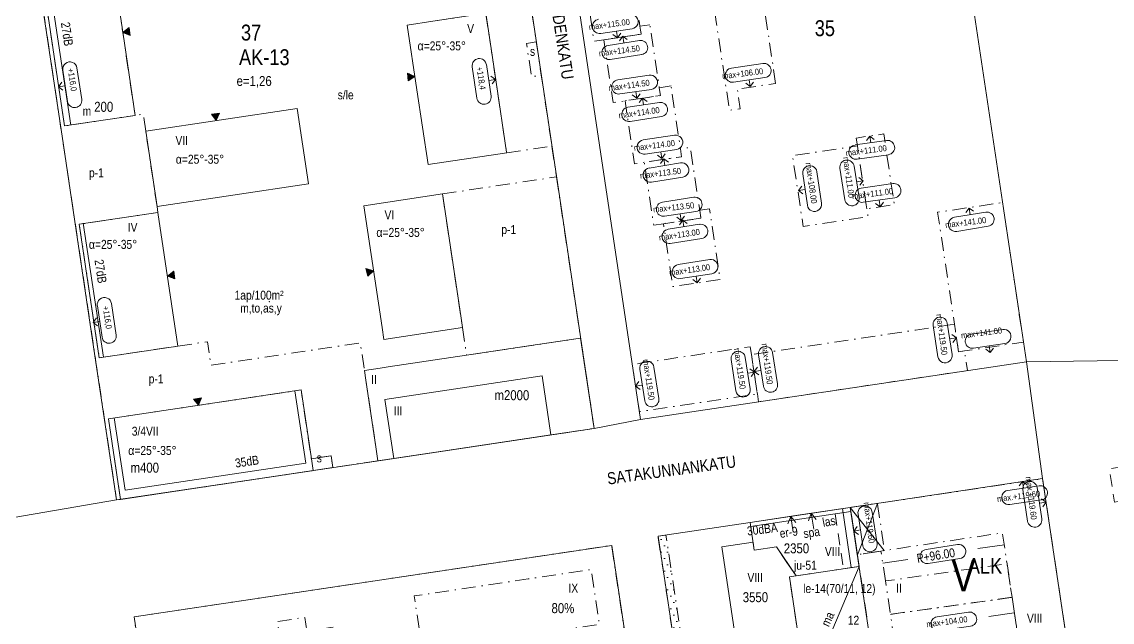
# Model space of a CAD drawing. Header units: metres. Extents: x 24485995 to 24488038, y 6819999 to 6822001.
# Drawn here: x 24486467.1 to 24486741.4, y 6821195.2 to 6821346.3 of the extents above; entities that cross this region are included whole.
import ezdxf

# ---------------------------------------------------------------- set-up
doc = ezdxf.new("R2010")
doc.units = ezdxf.units.M
for name, pattern in [('k10020', [0]), ('k10040', [10.3, 3.5, -1.5, 0.3, -1.5, 3.5]), ('k10050', [8, 3, -2, 3]), ('K10271', [0]), ('k10400', [0]), ('k10630.1', [0]), ('Osoitus_AK', [0])]:
    doc.linetypes.add(name, pattern=pattern)
for name, color, linetype, lineweight in [('AK_AsemakaavaTeksti_Kadun_puistonnimi', 7, 'Continuous', 0), ('AK_AsemakaavaTeksti_Kaupunginosan_nimi', 7, 'Continuous', 0), ('AK_AsemakaavaTeksti_Korttelinumero', 7, 'Continuous', 0), ('AK_AsemakaavaViiva_Kaupunginosan_raja', 7, 'Continuous', 0), ('AK_Kaavamerkinta_Kayttotarkoitusalue', 7, 'Continuous', 0), ('AK_KayttotarkoitusViiva', 7, 'Continuous', 0), ('AK_LiikennointiTeksti_Autopaikkamerkinta_m2', 7, 'Continuous', 0), ('AK_LiikennointiViiva_Ajoluiskaviiva', 7, 'Continuous', 0), ('AK_LiikennointiViiva_Ajoneuvoliittymakielto', 7, 'Continuous', 0), ('AK_MuuAsemakaavaSymboli_Erityismaaraysnuoli', 7, 'Continuous', 0), ('AK_MuuAsemakaavaSymboli_Maarayksen_soikiosymb', 7, 'Continuous', 0), ('AK_MuuAsemakaavaTeksti_Alueenosan_kayttotarkoitus', 7, 'Continuous', 0), ('AK_MuuAsemakaavaTeksti_Erityismaarays', 7, 'Continuous', 0), ('AK_MuuAsemakaavaViiva_alueenosan_raja', 7, 'Continuous', 0), ('AK_MuuAsemakaavaViiva_Merkinnan_Kohdistusnuoli', 7, 'Continuous', 0), ('AK_MuuAsemakaavaViiva_Ohj_alueenosan_raja', 7, 'Continuous', 0), ('AK_RakennusalaTeksti_Kerrosala_tai_luku', 7, 'Continuous', 0), ('AK_RakennusalaTeksti_Rakennusoikeus', 7, 'Continuous', 0), ('AK_RakennusalaTeksti_Tehokkuusluku', 7, 'Continuous', 0), ('AK_RakennusalaViiva_Maanalaisen_tilan_viiva', 7, 'Continuous', 0), ('AK_RakennusalaViiva_Rakennusalan_raja__I_', 7, 'Continuous', 0), ('AK_RakentaminenSymboli_Uloskaynti_nuoli', 7, 'Continuous', 0), ('AK_RakentaminenTeksti_Kattokaltevuus', 7, 'Continuous', 0), ('AK_RakentaminenTeksti_Korkeusmerkinta', 7, 'Continuous', 0), ('AK_RakentaminenTeksti_Korkeusmerkinta_ja_soikio', 7, 'Continuous', 0), ('AK_RakentaminenTeksti_Korkeusmerkinta_ja_soikio_ja_nuoli', 7, 'Continuous', 0), ('AK_RakentaminenTeksti_Rakentamismaarays', 7, 'Continuous', 0), ('AK_RakentaminenViiva_dB_yms_aaltoviiva', 7, 'Continuous', 0), ('AK_RakentaminenViiva_Kulkuaukko', 7, 'Continuous', 0), ('AK_Tontti_Sitova', 7, 'Continuous', 0), ('AK_Tonttinumero', 7, 'Continuous', 0), ('AK_YmparistoAlue_Istutettava_alue', 7, 'Continuous', 0)]:
    doc.layers.add(name, color=color, linetype=linetype, lineweight=lineweight)
doc.styles.add('ArialNarrow', font='ARIALN.TTF')

# ---------------------------------------------------------------- blocks, each defined once
blk = doc.blocks.new('AKP43')
at = {"layer": 'AK_RakentaminenTeksti_Korkeusmerkinta_ja_soikio', "color": 7, "linetype": 'Continuous', "lineweight": 13}
for p, q in [((4, 1.8), (-4, 1.8)), ((-4, -1.8), (4, -1.8))]:
    blk.add_line(p, q, dxfattribs=at)
for centre, start, end in [((-4, 0), 90, 270), ((4, 0), 270, 90)]:
    blk.add_arc(centre, 1.8, start, end, dxfattribs=at)
blk = doc.blocks.new('ULOSKR')
at = {"layer": 'AK_RakentaminenSymboli_Uloskaynti_nuoli', "linetype": 'Continuous', "extrusion": (0, 0, -1)}
blk.add_hatch(color=7, dxfattribs=at).paths.add_polyline_path([(1, 1.75), (-1, 1.75), (0, 0)])
at = {"layer": 'AK_RakentaminenSymboli_Uloskaynti_nuoli', "color": 7, "linetype": 'Continuous', "lineweight": 13}
for p, q in [((-0.99, 1.75), (-0.99, 1.73)), ((-0.79, 1.75), (-0.79, 1.38)), ((-0.59, 1.75), (-0.59, 1.03)), ((-0.39, 1.75), (-0.39, 0.68)), ((-0.19, 1.75), (-0.19, 0.33)), ((0.01, 1.75), (0.01, 0.02)), ((0.21, 1.75), (0.21, 0.37)), ((0.41, 1.75), (0.41, 0.72)), ((0.61, 1.75), (0.61, 1.07)), ((0.81, 1.75), (0.81, 1.42))]:
    blk.add_line(p, q, dxfattribs=at)
at = {"layer": 'AK_RakentaminenSymboli_Uloskaynti_nuoli', "color": 7, "linetype": 'Continuous', "lineweight": 13, "extrusion": (0, 0, -1), "flags": 128}
blk.add_lwpolyline([(1, 1.75), (-1, 1.75), (0, 0), (1, 1.75)], dxfattribs=at)
blk = doc.blocks.new('AKP42')
at = {"layer": 'AK_MuuAsemakaavaSymboli_Erityismaaraysnuoli', "color": 7, "linetype": 'Continuous', "lineweight": 13}
blk.add_line((0, 0), (0, 4), dxfattribs=at)
at = {"layer": 'AK_MuuAsemakaavaSymboli_Erityismaaraysnuoli', "color": 7, "linetype": 'Continuous', "lineweight": 13, "flags": 128}
blk.add_lwpolyline([(-1, 1.75), (0, 0), (1, 1.75)], dxfattribs=at)

msp = doc.modelspace()

# ---------------------------------------------------------------- hatches: boundary and pattern name
at = {"layer": 'AK_YmparistoAlue_Istutettava_alue', "linetype": 'Continuous', "lineweight": 0}
h = msp.add_hatch(dxfattribs=at)
h.set_pattern_fill('DOTS', style=0)
h.paths.add_polyline_path([(24486635.63, 6821173.53), (24486633.65, 6821173.24), (24486627.12, 6821216.87), (24486629.09, 6821217.17)], flags=0)

# ---------------------------------------------------------------- linework, layer by layer
at = {"layer": 'AK_AsemakaavaViiva_Kaupunginosan_raja', "linetype": 'k10020', "lineweight": 9, "flags": 128}
for points in [[(24486700.43, 6821389.94), (24486719.77, 6821260.77)], [(24486719.77, 6821260.77), (24486622.72, 6821246.24)], [(24486719.77, 6821260.77), (24486778.97, 6821261.58)], [(24486719.77, 6821260.77), (24486723.84, 6821231.35)], [(24486611.05, 6821243.98), (24486622.72, 6821246.24)], [(24486611.05, 6821243.98), (24486559.67, 6821236.28)], [(24486559.67, 6821236.28), (24486490.9, 6821225.99)], [(24486723.84, 6821231.35), (24486730.37, 6821187.72)], [(24486441.58, 6821217.53), (24486490.9, 6821225.99)]]:
    msp.add_lwpolyline(points, dxfattribs=at)
at = {"layer": 'AK_KayttotarkoitusViiva', "linetype": 'Continuous', "lineweight": 20, "flags": 128}
for points in [[(24486582.6, 6821434.03), (24486590.69, 6821379.98), (24486593.49, 6821361.29), (24486602.37, 6821301.94), (24486606.16, 6821276.63), (24486611.05, 6821243.98), (24486559.67, 6821236.28), (24486490.9, 6821225.99), (24486485.72, 6821260.6), (24486479.23, 6821303.93), (24486477.2, 6821317.49), (24486470.54, 6821361.99), (24486467.88, 6821379.79), (24486461.07, 6821425.28), (24486454.92, 6821466.32)], [(24486622.72, 6821246.24), (24486719.77, 6821260.77), (24486700.43, 6821389.94), (24486603.38, 6821375.41), (24486622.72, 6821246.24)], [(24486675.48, 6821224.11), (24486723.84, 6821231.35), (24486730.37, 6821187.72)], [(24486675.48, 6821224.11), (24486650.26, 6821220.33), (24486627.12, 6821216.87), (24486633.65, 6821173.24), (24486640.18, 6821129.6), (24486645.81, 6821092), (24486672.42, 6821089.82), (24486695.07, 6821093.21)], [(24486682.01, 6821180.48), (24486675.48, 6821224.11)], [(24486525.71, 6821201.14), (24486495.3, 6821196.59), (24486513.92, 6821072.23), (24486628.13, 6821089.35), (24486622.53, 6821126.76), (24486628.46, 6821127.65), (24486615.45, 6821214.57), (24486555.38, 6821205.58), (24486525.71, 6821201.14)]]:
    msp.add_lwpolyline(points, dxfattribs=at)
at = {"layer": 'AK_LiikennointiTeksti_Autopaikkamerkinta_m2', "linetype": 'Continuous', "lineweight": 0}
msp.add_point((24486529.36, 6821275.89), dxfattribs=at)
at = {"layer": 'AK_LiikennointiViiva_Ajoluiskaviiva', "linetype": 'Osoitus_AK', "lineweight": 5, "flags": 128}
msp.add_lwpolyline([(24486675.72, 6821208.98), (24486673.5, 6821223.81)], dxfattribs=at)
at = {"layer": 'AK_LiikennointiViiva_Ajoneuvoliittymakielto', "linetype": 'k10630.1', "lineweight": 5, "flags": 128}
for points in [[(24486556.66, 6821235.83), (24486611.05, 6821243.98)], [(24486490.9, 6821225.99), (24486540.05, 6821233.35)], [(24486555.38, 6821205.58), (24486615.45, 6821214.57)], [(24486525.71, 6821201.14), (24486555.38, 6821205.58)], [(24486495.3, 6821196.59), (24486525.71, 6821201.14)]]:
    msp.add_lwpolyline(points, dxfattribs=at)
at = {"layer": 'AK_MuuAsemakaavaViiva_alueenosan_raja', "linetype": 'k10040', "lineweight": 5, "flags": 128}
for points in [[(24486591.45, 6821374.86), (24486593.49, 6821361.29), (24486594.27, 6821356.07), (24486594.34, 6821355.58), (24486595.23, 6821349.65), (24486596.49, 6821341.24)], [(24486622.87, 6821343.19), (24486622.57, 6821345.17), (24486620.24, 6821360.74), (24486608.37, 6821358.96), (24486610.89, 6821342.15), (24486611, 6821341.41), (24486613.47, 6821341.78), (24486622.87, 6821343.19)], [(24486656.7, 6821330.81), (24486654.11, 6821348.12), (24486653, 6821355.54), (24486655.44, 6821355.9), (24486654.96, 6821359.37), (24486652.48, 6821359), (24486648.03, 6821358.33), (24486648.55, 6821354.87), (24486640.64, 6821353.68), (24486641.75, 6821346.27), (24486644.34, 6821328.96), (24486645.08, 6821324.02), (24486647.8, 6821324.42), (24486647.06, 6821329.37), (24486652.25, 6821330.14), (24486656.7, 6821330.81)], [(24486477.82, 6821320.09), (24486472.49, 6821355.69), (24486490.29, 6821358.35), (24486495.57, 6821322.74), (24486477.82, 6821320.09)], [(24486491.89, 6821226.14), (24486490.9, 6821225.99), (24486487.86, 6821246.26), (24486486.46, 6821255.66), (24486485.72, 6821260.6), (24486485.57, 6821261.59), (24486480.54, 6821295.21), (24486480.26, 6821297.03), (24486479.23, 6821303.93), (24486477.47, 6821315.68), (24486477.2, 6821317.49), (24486476.83, 6821319.94), (24486471.51, 6821355.54)], [(24486570.43, 6821346.44), (24486583.78, 6821348.44), (24486585.11, 6821339.54), (24486586.37, 6821331.13), (24486589.02, 6821313.48), (24486589.04, 6821313.33)], [(24486625.05, 6821345.54), (24486622.57, 6821345.17), (24486622.87, 6821343.19), (24486613.47, 6821341.78), (24486615.84, 6821325.96), (24486618.81, 6821326.4), (24486627.71, 6821327.73), (24486627.41, 6821329.71), (24486625.05, 6821345.54)], [(24486613.47, 6821341.78), (24486622.87, 6821343.19), (24486622.57, 6821345.17)], [(24486596.49, 6821341.24), (24486594.02, 6821340.87), (24486595.27, 6821332.46), (24486597.75, 6821332.83)], [(24486596.49, 6821341.24), (24486597.75, 6821332.83)], [(24486597.75, 6821332.83), (24486600.39, 6821315.18)], [(24486630.38, 6821330.16), (24486627.41, 6821329.71), (24486627.71, 6821327.73), (24486618.81, 6821326.4), (24486621.18, 6821310.58), (24486623.65, 6821310.95), (24486633.04, 6821312.36), (24486632.75, 6821314.33), (24486630.38, 6821330.16)], [(24486498.24, 6821318.79), (24486497.6, 6821323.05), (24486495.57, 6821322.74)], [(24486501.08, 6821299.81), (24486498.24, 6821318.79)], [(24486676.96, 6821317.05), (24486677.26, 6821315.07), (24486679.48, 6821300.24), (24486679.55, 6821299.74), (24486679.63, 6821299.25), (24486686.55, 6821300.28), (24486686.48, 6821300.78), (24486686.4, 6821301.27), (24486683.89, 6821318.08), (24486676.96, 6821317.05)], [(24486589.04, 6821313.33), (24486600.41, 6821315.03)], [(24486600.39, 6821315.18), (24486600.41, 6821315.03)], [(24486600.41, 6821315.03), (24486601.57, 6821307.27)], [(24486637.89, 6821296.9), (24486637.59, 6821298.88), (24486636.9, 6821303.48), (24486635.22, 6821314.7), (24486632.75, 6821314.33), (24486633.04, 6821312.36), (24486623.65, 6821310.95), (24486625.03, 6821301.7), (24486626.02, 6821295.13), (24486628.49, 6821295.5), (24486637.89, 6821296.9)], [(24486679.48, 6821300.24), (24486677.26, 6821315.07), (24486660.94, 6821312.63), (24486663.61, 6821294.83), (24486679.92, 6821297.27), (24486679.63, 6821299.25), (24486679.55, 6821299.74), (24486679.48, 6821300.24)], [(24486572.89, 6821302.98), (24486601.57, 6821307.27)], [(24486601.57, 6821307.27), (24486602.37, 6821301.94), (24486606.16, 6821276.63), (24486607.64, 6821266.72)], [(24486572.89, 6821302.98), (24486577.48, 6821272.34), (24486577.93, 6821269.35)], [(24486702.71, 6821263.27), (24486704.19, 6821263.49), (24486719.03, 6821265.72), (24486717.99, 6821272.64), (24486717.69, 6821274.62), (24486713.77, 6821300.82), (24486698.93, 6821298.6), (24486697.45, 6821298.38), (24486698.73, 6821289.82), (24486701.38, 6821272.17), (24486701.67, 6821270.19), (24486702.71, 6821263.27)], [(24486501.3, 6821298.32), (24486481.53, 6821295.36), (24486486.56, 6821261.74), (24486506.34, 6821264.7)], [(24486501.3, 6821298.32), (24486501.08, 6821299.81)], [(24486637.89, 6821296.9), (24486628.49, 6821295.5), (24486630.86, 6821279.67), (24486632.34, 6821279.89), (24486642.73, 6821281.45), (24486640.06, 6821299.25), (24486637.59, 6821298.88), (24486637.89, 6821296.9)], [(24486577.93, 6821269.35), (24486578.96, 6821262.43)], [(24486702.71, 6821263.27), (24486701.67, 6821270.19), (24486691.84, 6821268.72), (24486666.56, 6821264.94), (24486650.61, 6821262.55), (24486652.09, 6821252.66), (24486652.39, 6821250.68), (24486704.93, 6821258.55), (24486704.19, 6821263.49), (24486702.71, 6821263.27)], [(24486506.34, 6821264.7), (24486513.75, 6821265.81), (24486514.63, 6821259.87), (24486535.91, 6821263.06), (24486552.21, 6821265.5), (24486553.25, 6821258.58)], [(24486578.96, 6821262.43), (24486596.77, 6821265.09), (24486607.64, 6821266.72)], [(24486607.64, 6821266.72), (24486611.05, 6821243.98), (24486600.17, 6821242.35)], [(24486650.61, 6821262.55), (24486650.31, 6821264.53), (24486628.56, 6821261.27), (24486625.59, 6821260.83), (24486623.12, 6821260.46), (24486620.65, 6821260.09), (24486620.94, 6821258.11), (24486621.98, 6821251.18), (24486622.42, 6821248.22), (24486652.09, 6821252.66), (24486650.61, 6821262.55)], [(24486553.25, 6821258.58), (24486553.62, 6821256.1), (24486556.21, 6821238.8)], [(24486491.89, 6821226.14), (24486488.85, 6821246.41), (24486537.31, 6821253.66), (24486539.9, 6821236.36), (24486544.85, 6821237.1), (24486545.29, 6821234.13), (24486491.89, 6821226.14)], [(24486556.21, 6821238.8), (24486556.66, 6821235.83)], [(24486556.66, 6821235.83), (24486545.29, 6821234.13)], [(24486560.61, 6821236.42), (24486559.67, 6821236.28), (24486556.66, 6821235.83)], [(24486716.17, 6821201.5), (24486717.65, 6821191.61), (24486718.5, 6821185.94), (24486730.37, 6821187.72), (24486726.8, 6821211.58), (24486725.61, 6821219.48), (24486723.84, 6821231.35), (24486675.48, 6821224.11), (24486677.25, 6821212.24), (24486680.15, 6821212.68), (24486683.19, 6821213.13), (24486713.74, 6821217.71), (24486714.91, 6821209.91), (24486716.17, 6821201.5)], [(24486675.48, 6821224.11), (24486677.25, 6821212.24), (24486684.06, 6821213.26), (24486682.33, 6821225.14), (24486675.48, 6821224.11)], [(24486677.25, 6821212.24), (24486675.48, 6821224.11)], [(24486627.12, 6821216.87), (24486629.09, 6821217.17), (24486635.63, 6821173.53), (24486633.65, 6821173.24), (24486627.12, 6821216.87)], [(24486498.41, 6821175.82), (24486495.3, 6821196.58), (24486525.71, 6821201.14), (24486555.38, 6821205.58), (24486609.52, 6821213.69), (24486615.45, 6821214.57), (24486628.46, 6821127.65), (24486622.53, 6821126.76), (24486623.47, 6821120.5)], [(24486683.19, 6821213.13), (24486680.15, 6821212.68), (24486677.25, 6821212.24)], [(24486684.31, 6821205.62), (24486683.19, 6821213.13)], [(24486567.85, 6821188), (24486596.54, 6821192.3), (24486612.36, 6821194.67), (24486610.29, 6821208.51), (24486594.47, 6821206.14), (24486565.78, 6821201.84), (24486567.85, 6821188)], [(24486660.14, 6821206.65), (24486661.87, 6821206.91), (24486677.7, 6821209.28), (24486682.01, 6821180.48), (24486664.45, 6821177.85), (24486660.14, 6821206.65)], [(24486685.57, 6821197.21), (24486688.09, 6821197.56), (24486716.17, 6821201.5), (24486714.91, 6821209.91), (24486693.93, 6821206.97), (24486686.91, 6821205.98), (24486684.31, 6821205.62), (24486685.57, 6821197.21)], [(24486716.17, 6821201.5), (24486688.09, 6821197.56), (24486685.57, 6821197.21), (24486687.05, 6821187.32), (24486689.45, 6821187.66), (24486689.48, 6821187.66), (24486717.65, 6821191.61), (24486716.17, 6821201.5)], [(24486534.92, 6821171.68), (24486534.99, 6821171.18), (24486535.36, 6821168.71), (24486542.28, 6821169.75), (24486541.84, 6821172.71), (24486548.76, 6821173.75), (24486545.73, 6821194.02), (24486538.8, 6821192.99), (24486538.28, 6821196.45), (24486531.36, 6821195.41), (24486531.88, 6821191.95), (24486534.92, 6821171.68)]]:
    msp.add_lwpolyline(points, dxfattribs=at)
at = {"layer": 'AK_MuuAsemakaavaViiva_Merkinnan_Kohdistusnuoli', "linetype": 'Osoitus_AK', "lineweight": 5, "flags": 128}
for points in [[(24486707.6, 6821213.78), (24486714.25, 6821214.72)], [(24486689.95, 6821211.03), (24486683.66, 6821210.09)], [(24486710.35, 6821196.71), (24486716.71, 6821197.58)]]:
    msp.add_lwpolyline(points, dxfattribs=at)
at = {"layer": 'AK_MuuAsemakaavaViiva_Ohj_alueenosan_raja', "linetype": 'k10050', "lineweight": 5, "flags": 128}
for points in [[(24486747.84, 6821226.35), (24486741.91, 6821225.46), (24486740.65, 6821233.87), (24486746.58, 6821234.76), (24486747.84, 6821226.35)], [(24486675.48, 6821224.11), (24486677.7, 6821209.28), (24486673.74, 6821208.68), (24486671.52, 6821223.52), (24486675.48, 6821224.11)]]:
    msp.add_lwpolyline(points, dxfattribs=at)
at = {"layer": 'AK_RakennusalaViiva_Maanalaisen_tilan_viiva', "linetype": 'Continuous', "lineweight": 5, "flags": 128}
msp.add_lwpolyline([(24486664.45, 6821177.85), (24486677.7, 6821209.28)], dxfattribs=at)
at = {"layer": 'AK_RakennusalaViiva_Rakennusalan_raja__I_', "linetype": 'K10271', "lineweight": 9, "flags": 128}
for points in [[(24486490.29, 6821358.35), (24486472.49, 6821355.69), (24486477.82, 6821320.09), (24486495.57, 6821322.74), (24486492.88, 6821340.89), (24486490.29, 6821358.35)], [(24486583.78, 6821348.44), (24486570.43, 6821346.44), (24486564, 6821345.47), (24486566.45, 6821329.16), (24486569.26, 6821310.37), (24486589.04, 6821313.33), (24486589.02, 6821313.48), (24486586.37, 6821331.13), (24486585.11, 6821339.54), (24486583.78, 6821348.44)], [(24486498.24, 6821318.79), (24486501.08, 6821299.81), (24486539.16, 6821305.51), (24486536.31, 6821324.49), (24486498.24, 6821318.79)], [(24486553.11, 6821300.01), (24486557.7, 6821269.37), (24486558.15, 6821266.39), (24486577.93, 6821269.35), (24486577.48, 6821272.34), (24486572.89, 6821302.98), (24486553.11, 6821300.01)], [(24486501.3, 6821298.32), (24486481.53, 6821295.36), (24486486.56, 6821261.74), (24486506.34, 6821264.7), (24486501.3, 6821298.32)], [(24486556.21, 6821238.8), (24486556.66, 6821235.83), (24486559.67, 6821236.28), (24486560.61, 6821236.42), (24486558.39, 6821251.26), (24486597.95, 6821257.18), (24486600.17, 6821242.35), (24486611.05, 6821243.98), (24486607.64, 6821266.72), (24486596.77, 6821265.09), (24486578.96, 6821262.43), (24486559.19, 6821259.47), (24486557.21, 6821259.17), (24486553.25, 6821258.58), (24486553.62, 6821256.1), (24486556.21, 6821238.8)], [(24486600.17, 6821242.35), (24486597.95, 6821257.18), (24486558.39, 6821251.26), (24486560.61, 6821236.42), (24486600.17, 6821242.35)], [(24486540.35, 6821233.39), (24486539.9, 6821236.36), (24486537.31, 6821253.66), (24486488.85, 6821246.41), (24486491.89, 6821226.14), (24486540.35, 6821233.39)], [(24486539.9, 6821236.36), (24486540.35, 6821233.39), (24486545.29, 6821234.13), (24486544.85, 6821237.1), (24486539.9, 6821236.36)], [(24486650.26, 6821220.33), (24486651.3, 6821213.34), (24486656.88, 6821214.18), (24486659.38, 6821210.54), (24486661.87, 6821206.91), (24486669.78, 6821208.09), (24486677.7, 6821209.28), (24486676.59, 6821216.69), (24486675.48, 6821224.11), (24486662.87, 6821222.22), (24486650.26, 6821220.33)], [(24486643.14, 6821214.21), (24486648.93, 6821175.52), (24486664.45, 6821177.85), (24486660.14, 6821206.65), (24486661.87, 6821206.91), (24486656.88, 6821214.18), (24486651.3, 6821213.34), (24486651, 6821215.39), (24486643.14, 6821214.21)]]:
    msp.add_lwpolyline(points, dxfattribs=at)
at = {"layer": 'AK_RakentaminenTeksti_Korkeusmerkinta_ja_soikio_ja_nuoli', "linetype": 'Continuous', "lineweight": 5, "flags": 128}
for points in [[(24486612.68, 6821343.36), (24486620.59, 6821344.56)], [(24486616.89, 6821342.28), (24486615.75, 6821343.12)], [(24486616.64, 6821343.96), (24486616.89, 6821342.28)], [(24486616.89, 6821342.28), (24486617.73, 6821343.42)], [(24486618.22, 6821342.65), (24486617.38, 6821341.51)], [(24486618.22, 6821342.65), (24486619.36, 6821341.82)], [(24486618.48, 6821340.97), (24486618.22, 6821342.65)], [(24486622.43, 6821341.6), (24486614.53, 6821340.34)], [(24486615.09, 6821336.79), (24486623, 6821338.04)], [(24486477.37, 6821334.15), (24486478.56, 6821326.24)], [(24486482.12, 6821326.77), (24486480.93, 6821334.68)], [(24486581.55, 6821327.06), (24486580.36, 6821334.97)], [(24486583.92, 6821335.51), (24486585.11, 6821327.6)], [(24486653.49, 6821335.81), (24486645.57, 6821334.66)], [(24486476.28, 6821329.94), (24486477.12, 6821331.08)], [(24486584.52, 6821331.55), (24486586.2, 6821331.8)], [(24486586.2, 6821331.8), (24486585.06, 6821332.64)], [(24486586.2, 6821331.8), (24486585.36, 6821330.67)], [(24486624.92, 6821332.87), (24486617.01, 6821331.7)], [(24486646.09, 6821331.1), (24486654.01, 6821332.25)], [(24486650.05, 6821331.67), (24486650.29, 6821329.99)], [(24486650.29, 6821329.99), (24486651.14, 6821331.13)], [(24486477.96, 6821330.2), (24486476.28, 6821329.94)], [(24486476.28, 6821329.94), (24486477.42, 6821329.1)], [(24486617.53, 6821328.14), (24486625.45, 6821329.3)], [(24486621.49, 6821328.72), (24486621.74, 6821327.04)], [(24486650.29, 6821329.99), (24486649.16, 6821330.84)], [(24486627.44, 6821326), (24486619.53, 6821324.81)], [(24486621.74, 6821327.04), (24486620.6, 6821327.88)], [(24486621.74, 6821327.04), (24486622.58, 6821328.17)], [(24486623.23, 6821327.09), (24486622.39, 6821325.95)], [(24486623.23, 6821327.09), (24486624.37, 6821326.25)], [(24486623.48, 6821325.41), (24486623.23, 6821327.09)], [(24486620.06, 6821321.25), (24486627.97, 6821322.44)], [(24486631.28, 6821317.75), (24486623.36, 6821316.57)], [(24486680.38, 6821317.54), (24486679.53, 6821316.41)], [(24486680.38, 6821317.54), (24486681.51, 6821316.7)], [(24486680.62, 6821315.86), (24486680.38, 6821317.54)], [(24486684.58, 6821316.43), (24486676.66, 6821315.3)], [(24486623.89, 6821313.01), (24486631.8, 6821314.19)], [(24486628.1, 6821311.92), (24486626.96, 6821312.76)], [(24486628.56, 6821311.83), (24486627.73, 6821310.68)], [(24486627.85, 6821313.6), (24486628.1, 6821311.92)], [(24486628.1, 6821311.92), (24486628.94, 6821313.05)], [(24486628.56, 6821311.83), (24486629.71, 6821311)], [(24486628.83, 6821310.15), (24486628.56, 6821311.83)], [(24486677.17, 6821311.73), (24486685.09, 6821312.86)], [(24486632.78, 6821310.79), (24486624.88, 6821309.51)], [(24486672.88, 6821309.44), (24486674.11, 6821301.53)], [(24486677.67, 6821302.08), (24486676.44, 6821309.99)], [(24486625.46, 6821305.96), (24486633.36, 6821307.24)], [(24486663.52, 6821308.04), (24486664.68, 6821300.12)], [(24486668.24, 6821300.65), (24486667.08, 6821308.56)], [(24486677.06, 6821306.04), (24486678.74, 6821306.3)], [(24486678.74, 6821306.3), (24486677.59, 6821307.13)], [(24486678.74, 6821306.3), (24486677.9, 6821305.16)], [(24486662.42, 6821303.83), (24486663.26, 6821304.97)], [(24486664.1, 6821304.08), (24486662.42, 6821303.83)], [(24486662.42, 6821303.83), (24486663.55, 6821302.99)], [(24486686.15, 6821305.59), (24486678.23, 6821304.45)], [(24486636.12, 6821302.14), (24486628.21, 6821300.93)], [(24486678.75, 6821300.89), (24486686.66, 6821302.03)], [(24486682.7, 6821301.46), (24486682.95, 6821299.77)], [(24486682.95, 6821299.77), (24486683.79, 6821300.91)], [(24486628.75, 6821297.37), (24486636.66, 6821298.58)], [(24486682.95, 6821299.77), (24486681.81, 6821300.62)], [(24486709.56, 6821298.41), (24486701.66, 6821297.13)], [(24486705.34, 6821299.44), (24486704.51, 6821298.3)], [(24486705.34, 6821299.44), (24486706.49, 6821298.62)], [(24486705.61, 6821297.77), (24486705.34, 6821299.44)], [(24486637.54, 6821295.34), (24486629.64, 6821294.09)], [(24486632.96, 6821296.29), (24486631.82, 6821297.13)], [(24486633.32, 6821296.39), (24486632.49, 6821295.25)], [(24486632.7, 6821297.98), (24486632.96, 6821296.29)], [(24486632.96, 6821296.29), (24486633.8, 6821297.43)], [(24486633.32, 6821296.39), (24486634.47, 6821295.56)], [(24486633.59, 6821294.71), (24486633.32, 6821296.39)], [(24486702.24, 6821293.57), (24486710.13, 6821294.85)], [(24486630.2, 6821290.53), (24486638.1, 6821291.78)], [(24486640.1, 6821286.48), (24486632.2, 6821285.23)], [(24486632.76, 6821281.68), (24486640.67, 6821282.92)], [(24486636.71, 6821282.3), (24486636.98, 6821280.62)], [(24486636.98, 6821280.62), (24486637.81, 6821281.76)], [(24486636.98, 6821280.62), (24486635.84, 6821281.45)], [(24486486.06, 6821274.85), (24486487.24, 6821266.94)], [(24486490.8, 6821267.47), (24486489.62, 6821275.38)], [(24486484.97, 6821270.64), (24486485.81, 6821271.78)], [(24486486.65, 6821270.89), (24486484.97, 6821270.64)], [(24486484.97, 6821270.64), (24486486.11, 6821269.8)], [(24486696.31, 6821269.92), (24486697.51, 6821262.01)], [(24486701.07, 6821262.55), (24486699.87, 6821270.46)], [(24486713.84, 6821268.9), (24486705.93, 6821267.72)], [(24486700.47, 6821266.5), (24486702.15, 6821266.76)], [(24486702.15, 6821266.76), (24486701.01, 6821267.6)], [(24486702.15, 6821266.76), (24486701.31, 6821265.62)], [(24486706.46, 6821264.16), (24486714.37, 6821265.34)], [(24486652.37, 6821262.5), (24486653.63, 6821254.6)], [(24486657.18, 6821255.17), (24486655.93, 6821263.07)], [(24486710.66, 6821263.07), (24486709.53, 6821263.91)], [(24486710.41, 6821264.75), (24486710.66, 6821263.07)], [(24486710.66, 6821263.07), (24486711.51, 6821264.21)], [(24486645.51, 6821261.32), (24486646.71, 6821253.41)], [(24486650.27, 6821253.96), (24486649.06, 6821261.86)], [(24486622.52, 6821258.86), (24486623.76, 6821250.96)], [(24486627.32, 6821251.52), (24486626.08, 6821259.42)], [(24486649.67, 6821257.91), (24486651.35, 6821258.17)], [(24486651.35, 6821258.17), (24486650.21, 6821259)], [(24486651.35, 6821258.17), (24486650.51, 6821257.03)], [(24486651.32, 6821258.29), (24486652.15, 6821259.43)], [(24486653, 6821258.55), (24486651.32, 6821258.29)], [(24486651.32, 6821258.29), (24486652.46, 6821257.45)], [(24486621.46, 6821254.65), (24486622.29, 6821255.79)], [(24486623.14, 6821254.91), (24486621.46, 6821254.65)], [(24486621.46, 6821254.65), (24486622.6, 6821253.81)], [(24486718.89, 6821228.6), (24486720.07, 6821220.68)], [(24486723.63, 6821221.21), (24486722.46, 6821229.12)], [(24486723.04, 6821225.17), (24486724.72, 6821225.42)], [(24486724.72, 6821225.42), (24486723.59, 6821226.26)], [(24486724.72, 6821225.42), (24486723.88, 6821224.28)], [(24486677.42, 6821222.39), (24486678.66, 6821214.49)], [(24486682.22, 6821215.05), (24486680.98, 6821222.95)], [(24486676.36, 6821218.18), (24486677.2, 6821219.32)], [(24486678.04, 6821218.44), (24486676.36, 6821218.18)], [(24486676.36, 6821218.18), (24486677.51, 6821217.34)]]:
    msp.add_lwpolyline(points, dxfattribs=at)
at = {"layer": 'AK_RakentaminenTeksti_Korkeusmerkinta_ja_soikio_ja_nuoli', "linetype": 'Continuous', "lineweight": 5, "elevation": 0, "flags": 128}
for points in [[(24486723, 6821229.55), (24486715.09, 6821228.38)], [(24486718.8, 6821230.64), (24486717.95, 6821229.51)], [(24486718.8, 6821230.64), (24486719.93, 6821229.8)], [(24486719.05, 6821228.96), (24486718.8, 6821230.64)], [(24486715.62, 6821224.82), (24486723.53, 6821225.99)]]:
    msp.add_lwpolyline(points, dxfattribs=at)
at = {"layer": 'AK_RakentaminenTeksti_Korkeusmerkinta_ja_soikio_ja_nuoli', "linetype": 'Continuous', "lineweight": 5}
for centre, start, end in [((24486620.32, 6821346.34), 278.5777, 98.5777), ((24486612.41, 6821345.14), 98.5777, 278.5777), ((24486614.81, 6821338.57), 99.01, 279.01), ((24486622.71, 6821339.82), 279.01, 99.01), ((24486582.14, 6821335.24), 8.5195, 188.5195), ((24486479.15, 6821334.42), 8.5138, 188.5138), ((24486645.83, 6821332.88), 98.3035, 278.3035), ((24486653.75, 6821334.03), 278.3035, 98.3035), ((24486617.27, 6821329.92), 98.3832, 278.3832), ((24486625.18, 6821331.08), 278.3832, 98.3832), ((24486480.34, 6821326.51), 188.5138, 8.5138), ((24486583.33, 6821327.33), 188.5195, 8.5195), ((24486627.71, 6821324.22), 278.5367, 98.5367), ((24486619.79, 6821323.03), 98.5367, 278.5367), ((24486676.92, 6821313.51), 98.1372, 278.1372), ((24486684.84, 6821314.65), 278.1372, 98.1372), ((24486674.66, 6821309.71), 8.8418, 188.8418), ((24486678.49, 6821302.67), 98.2127, 278.2127), ((24486686.41, 6821303.81), 278.2127, 98.2127), ((24486628.48, 6821299.15), 98.6364, 278.6364), ((24486636.39, 6821300.36), 278.6364, 98.6364), ((24486675.89, 6821301.81), 188.8418, 8.8418), ((24486709.85, 6821296.63), 279.1888, 99.1888), ((24486637.82, 6821293.56), 278.984, 98.984), ((24486701.95, 6821295.35), 99.1888, 279.1888), ((24486629.92, 6821292.31), 98.984, 278.984), ((24486487.84, 6821275.12), 8.5138, 188.5138), ((24486698.09, 6821270.19), 8.6309, 188.6309), ((24486714.1, 6821267.12), 278.4889, 98.4889), ((24486489.02, 6821267.2), 188.5138, 8.5138), ((24486706.19, 6821265.94), 98.4889, 278.4889), ((24486647.29, 6821261.59), 8.6804, 188.6804), ((24486654.15, 6821262.78), 9.0193, 189.0193), ((24486699.29, 6821262.28), 188.6309, 8.6309), ((24486655.4, 6821254.88), 189.0193, 9.0193), ((24486648.49, 6821253.68), 188.6804, 8.6804), ((24486720.68, 6821228.86), 8.4286, 188.4286), ((24486723.27, 6821227.77), 278.4286, 98.4286), ((24486715.35, 6821226.6), 98.4286, 278.4286), ((24486679.2, 6821222.67), 8.9199, 188.9199), ((24486721.85, 6821220.95), 188.4286, 8.4286), ((24486680.44, 6821214.77), 188.9199, 8.9199)]:
    msp.add_arc(centre, 1.8, start, end, dxfattribs=at)
for centre, major_axis, start_param, end_param in [((24486631.54, 6821315.97), (1.78, 0.26), 4.712389, 7.853982), ((24486623.63, 6821314.79), (1.78, 0.26), 1.570796, 4.712389), ((24486625.17, 6821307.74), (-1.78, -0.29), 4.712389, 7.853982), ((24486633.07, 6821309.01), (-1.78, -0.29), 1.570796, 4.712389), ((24486665.3, 6821308.3), (0.26, -1.78), 1.570796, 4.712389), ((24486666.46, 6821300.38), (0.26, -1.78), 4.712389, 7.853982), ((24486632.48, 6821283.45), (1.78, 0.28), 1.570796, 4.712389), ((24486640.38, 6821284.7), (1.78, 0.28), 4.712389, 7.853982), ((24486624.3, 6821259.14), (1.78, 0.28), 0, 3.141593), ((24486625.54, 6821251.24), (1.78, 0.28), 3.141593, 6.283185)]:
    msp.add_ellipse(centre, major_axis=major_axis, ratio=1, start_param=start_param, end_param=end_param, dxfattribs=at)
at = {"layer": 'AK_RakentaminenViiva_dB_yms_aaltoviiva', "linetype": 'k10400', "lineweight": 0, "flags": 128}
for points in [[(24486474.03, 6821355.92), (24486479.36, 6821320.31)], [(24486482.52, 6821295.59), (24486487.65, 6821261.9)], [(24486490.3, 6821246.62), (24486493.02, 6821228.43), (24486538.48, 6821235.24), (24486535.76, 6821253.43)], [(24486650.41, 6821219.34), (24486675.62, 6821223.12)]]:
    msp.add_lwpolyline(points, dxfattribs=at)
at = {"layer": 'AK_RakentaminenViiva_Kulkuaukko', "linetype": 'Continuous', "lineweight": 5, "flags": 128}
for points in [[(24486675.48, 6821224.11), (24486684.01, 6821213.25)], [(24486682.31, 6821225.13), (24486677.26, 6821212.18)]]:
    msp.add_lwpolyline(points, dxfattribs=at)
at = {"layer": 'AK_Tontti_Sitova', "linetype": 'Continuous', "lineweight": 9, "flags": 128}
for points in [[(24486682.01, 6821180.48), (24486675.48, 6821224.11), (24486650.26, 6821220.33), (24486651.3, 6821213.34), (24486656.88, 6821214.18), (24486661.87, 6821206.91), (24486660.14, 6821206.65), (24486664.45, 6821177.85), (24486682.01, 6821180.48)], [(24486650.26, 6821220.33), (24486651.3, 6821213.34), (24486656.88, 6821214.18), (24486661.87, 6821206.91), (24486660.14, 6821206.65), (24486664.45, 6821177.85), (24486633.65, 6821173.24), (24486627.12, 6821216.87), (24486650.26, 6821220.33)]]:
    msp.add_lwpolyline(points, dxfattribs=at)

# ---------------------------------------------------------------- block references
at = {"layer": 'AK_MuuAsemakaavaSymboli_Erityismaaraysnuoli', "color": 7, "lineweight": 5}
for p, rotation in [((24486660.53, 6821221.87), 188.5898607640401), ((24486665.67, 6821222.64), 188.5679716857645)]:
    msp.add_blockref('AKP42', p, dxfattribs=dict(at, rotation=rotation))
at = {"layer": 'AK_MuuAsemakaavaSymboli_Maarayksen_soikiosymb', "color": 7, "lineweight": 5, "rotation": 8.852004099394986}
msp.add_blockref('AKP43', (24486698.77, 6821212.4), dxfattribs=at)
at = {"layer": 'AK_RakentaminenSymboli_Uloskaynti_nuoli', "color": 7, "lineweight": 5}
for p, rotation in [((24486492.47, 6821343.62), 278.0727121508862), ((24486565.94, 6821332.54), 94.0960147532008), ((24486515.94, 6821321.44), 5.21389817308205), ((24486555.56, 6821283.66), 104.0541033241469), ((24486503.7, 6821282.33), 278.7086556575804), ((24486511.52, 6821249.8), 9.098612598213263)]:
    msp.add_blockref('ULOSKR', p, dxfattribs=dict(at, rotation=rotation))
at = {"layer": 'AK_RakentaminenTeksti_Korkeusmerkinta_ja_soikio', "color": 7, "lineweight": 5, "rotation": 8.39292518739279}
msp.add_blockref('AKP43', (24486701.52, 6821195.41), dxfattribs=at)

# ---------------------------------------------------------------- texts
at = {"layer": 'AK_AsemakaavaTeksti_Kadun_puistonnimi', "linetype": 'Continuous', "lineweight": 5, "style": 'ArialNarrow'}
for s, rotation, p in [('MUSTANLAHDENKATU', 278.5541, (24486597.39, 6821368.79)), ('SATAKUNNANKATU', 7.7349, (24486614.53, 6821229.85))]:
    msp.add_text(s, height=3, rotation=rotation, dxfattribs=at).set_placement(p)
at = {"layer": 'AK_AsemakaavaTeksti_Kaupunginosan_nimi', "linetype": 'Continuous', "lineweight": 0, "style": 'ArialNarrow'}
msp.add_text('V', height=8, dxfattribs=at).set_placement((24486700.9, 6821203))
at = {"layer": 'AK_AsemakaavaTeksti_Korttelinumero', "linetype": 'Continuous', "lineweight": 5, "style": 'ArialNarrow'}
for s, p in [('37', (24486522.19, 6821341.59)), ('35', (24486666.53, 6821342.69))]:
    msp.add_text(s, height=4, dxfattribs=at).set_placement(p)
at = {"layer": 'AK_Kaavamerkinta_Kayttotarkoitusalue', "linetype": 'Continuous', "lineweight": 0, "style": 'ArialNarrow'}
for s, p in [('AK-13', (24486521.7, 6821335.39)), ('ALK', (24486705.04, 6821207.43))]:
    msp.add_text(s, height=4, dxfattribs=at).set_placement(p)
at = {"layer": 'AK_LiikennointiTeksti_Autopaikkamerkinta_m2', "linetype": 'Continuous', "lineweight": 0, "style": 'ArialNarrow'}
for s, p in [('1ap/100m²', (24486520.59, 6821276.39)), ('m,to,as,y', (24486522.01, 6821273.14))]:
    msp.add_text(s, height=2.25, dxfattribs=at).set_placement(p)
at = {"layer": 'AK_MuuAsemakaavaTeksti_Alueenosan_kayttotarkoitus', "linetype": 'Continuous', "lineweight": 0, "style": 'ArialNarrow'}
for s, p in [('m', (24486482.36, 6821322.71)), ('p-1', (24486483.96, 6821307.18)), ('p-1', (24486587.69, 6821292.91)), ('p-1', (24486498.98, 6821255.34)), ('s', (24486541.24, 6821235.46)), ('le-14(70/11, 12)', (24486663.62, 6821202.58))]:
    msp.add_text(s, height=2.25, dxfattribs=at).set_placement(p)
for s, rotation, p in [('las', 10.7095, (24486668.7, 6821219.18)), ('er-9', 8.5738, (24486657.88, 6821216.42)), ('spa', 8.6205, (24486663.85, 6821216.38)), ('P+96.00', 9.1272, (24486692.4, 6821210.16)), ('ma', 65.643, (24486670.07, 6821193.92))]:
    msp.add_text(s, height=2.25, rotation=rotation, dxfattribs=at).set_placement(p)
at = {"layer": 'AK_MuuAsemakaavaTeksti_Erityismaarays', "linetype": 'Continuous', "lineweight": 0, "style": 'ArialNarrow'}
for s, rotation, p in [('27dB', 278.5139, (24486476.88, 6821346.03)), ('27dB', 278.6113, (24486485.33, 6821286.33)), ('35dB', 8.5084, (24486520.88, 6821234.11)), ('30dBA', 7.1043, (24486649.64, 6821217.03))]:
    msp.add_text(s, height=2.25, rotation=rotation, dxfattribs=at).set_placement(p)
for s, p in [('s', (24486594.9, 6821337.72)), ('s/le', (24486546.53, 6821326.78))]:
    msp.add_text(s, height=2.25, dxfattribs=at).set_placement(p)
at = {"layer": 'AK_RakennusalaTeksti_Kerrosala_tai_luku', "linetype": 'Continuous', "lineweight": 0, "style": 'ArialNarrow'}
for s, p in [('V', (24486579.1, 6821343.46)), ('VII', (24486505.72, 6821315.31)), ('VI', (24486558.31, 6821296.57)), ('IV', (24486493.72, 6821293.46)), ('II', (24486554.95, 6821255.18)), ('III', (24486560.63, 6821247.32)), ('3/4VII', (24486494.73, 6821242.17)), ('VIII', (24486669.09, 6821211.9)), ('VIII', (24486649.61, 6821205.33)), ('IX', (24486604.58, 6821202.68)), ('II', (24486687.01, 6821202.7)), ('VIII', (24486719.92, 6821195.11))]:
    msp.add_text(s, height=2.25, dxfattribs=at).set_placement(p)
at = {"layer": 'AK_RakennusalaTeksti_Rakennusoikeus', "linetype": 'Continuous', "lineweight": 0, "style": 'ArialNarrow'}
for s, p in [(' 200', (24486484.48, 6821323.66)), ('m2000', (24486585.97, 6821251.1)), ('m400', (24486494.41, 6821232.87)), ('2350', (24486658.75, 6821212.57)), ('3550', (24486648.42, 6821200.28)), ('80%', (24486600.31, 6821197.52))]:
    msp.add_text(s, height=2.5, dxfattribs=at).set_placement(p)
at = {"layer": 'AK_RakennusalaTeksti_Tehokkuusluku', "linetype": 'Continuous', "lineweight": 0, "style": 'ArialNarrow'}
msp.add_text('e=1,26', height=2.5, dxfattribs=at).set_placement((24486521.09, 6821330.15))
at = {"layer": 'AK_RakentaminenTeksti_Kattokaltevuus', "linetype": 'Continuous', "lineweight": 0, "style": 'ArialNarrow'}
for p in [(24486566.62, 6821339.11), (24486505.79, 6821310.59), (24486556.25, 6821292.18), (24486483.92, 6821289.17), (24486493.83, 6821237.32)]:
    msp.add_text('α=25°-35°', height=2.25, dxfattribs=at).set_placement(p)
at = {"layer": 'AK_RakentaminenTeksti_Korkeusmerkinta', "linetype": 'Continuous', "lineweight": 0, "style": 'ArialNarrow'}
for s, rotation, p in [('max+115.00', 7.5822, (24486609.8, 6821344.22)), ('max+114.50', 7.5481, (24486612.32, 6821337.58)), ('+116,0', 278.5139, (24486478.6, 6821334.49)), ('+118,4', 278.5197, (24486581.44, 6821334.86)), ('max+106.00', 7.2786, (24486643.33, 6821331.87)), ('max+114.50', 7.5481, (24486614.78, 6821328.89)), ('max+114.00', 7.8411, (24486617.31, 6821321.98)), ('max+114.00', 6.9597, (24486621.12, 6821313.83)), ('max+111.00', 7.3913, (24486674.43, 6821312.49)), ('max+111.00', 278.043, (24486673.61, 6821312.19)), ('max+113.50', 7.0731, (24486622.66, 6821306.82)), ('max+108.00', 278.0296, (24486664.22, 6821310.77)), ('max+111.00', 7.3913, (24486676, 6821301.65)), ('max+113.50', 5.9751, (24486625.95, 6821298.32)), ('max+141.00', 7.1605, (24486699.44, 6821294.42)), ('max+113.00', 8.2105, (24486627.44, 6821291.25)), ('max+113.00', 8.2105, (24486630.01, 6821282.39)), ('+116,0', 278.5139, (24486487.41, 6821274.66)), ('max+119.50', 277.5689, (24486697.08, 6821272.68)), ('max+141.00', 7.3679, (24486703.42, 6821266.61)), ('max+119.50', 277.5689, (24486653.16, 6821265.28)), ('max+119.50', 278.3644, (24486646.19, 6821264.06)), ('max+119.50', 278.3644, (24486623.28, 6821261.31)), ('max.+119.60', 277.3296, (24486719.56, 6821231.76)), ('max.+119.60', 7.5355, (24486712.48, 6821225.46)), ('max+119.60', 277.3296, (24486678.82, 6821225.34)), ('max+104.00', 7.3421, (24486694.73, 6821193.96))]:
    msp.add_text(s, height=1.5, rotation=rotation, dxfattribs=at).set_placement(p)
at = {"layer": 'AK_RakentaminenTeksti_Rakentamismaarays', "linetype": 'Continuous', "lineweight": 0, "style": 'ArialNarrow'}
msp.add_text('ju-51', height=2.25, dxfattribs=at).set_placement((24486661.32, 6821208.44))
at = {"layer": 'AK_Tonttinumero', "linetype": 'Continuous', "lineweight": 0, "style": 'ArialNarrow'}
msp.add_text('12', height=2.25, dxfattribs=at).set_placement((24486674.85, 6821194.6))

doc.saveas('drawing.dxf')
